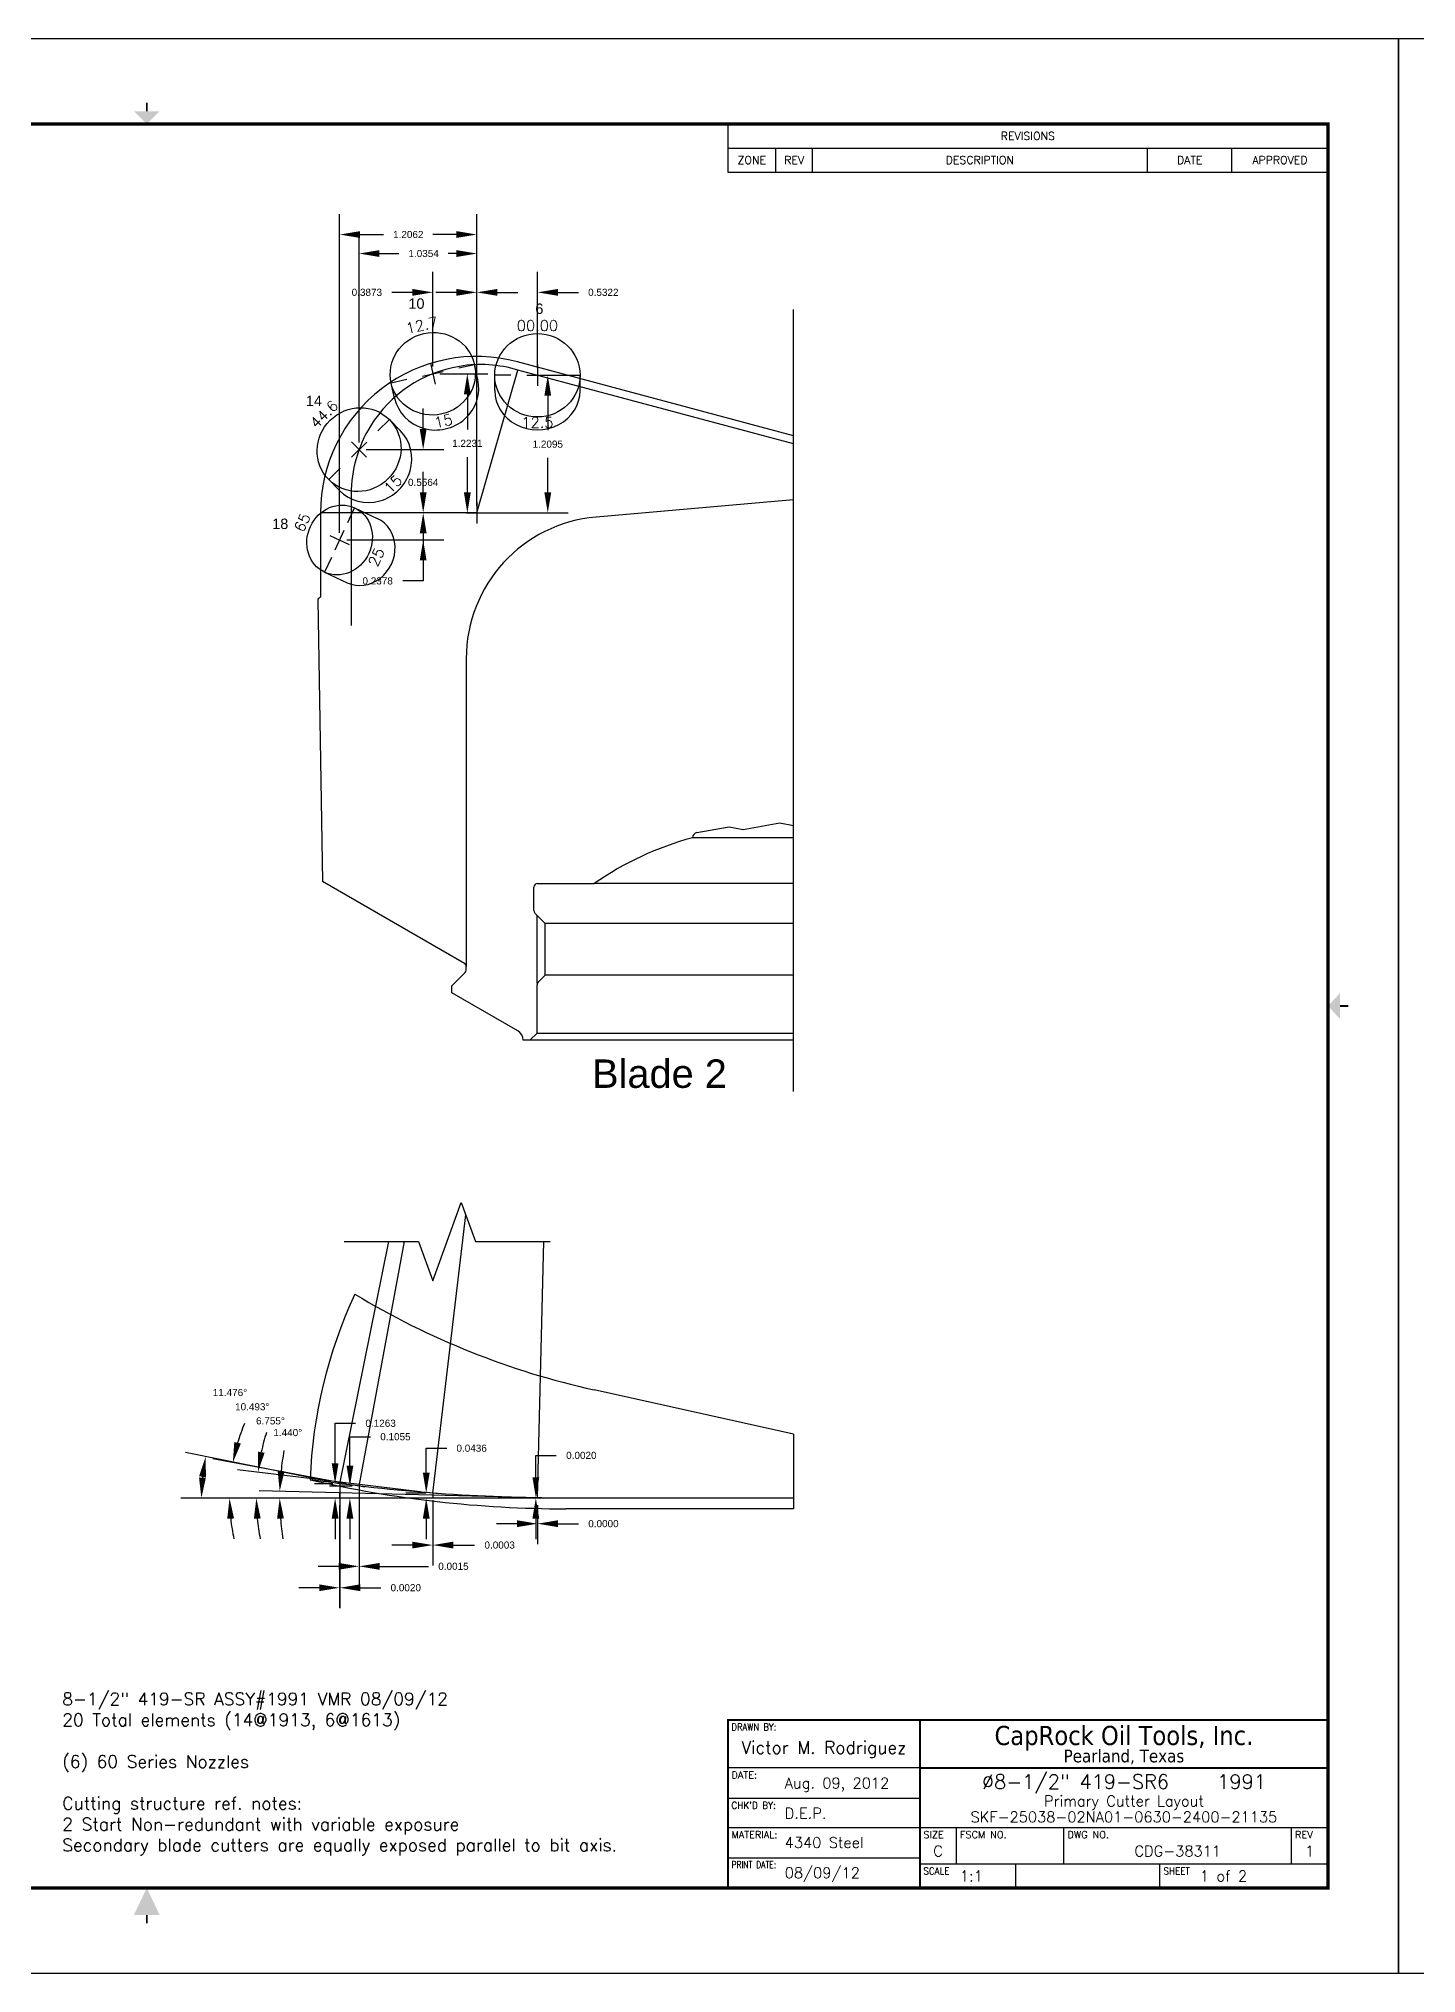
# Model space of a CAD drawing. Header units: inches. Extents: x 0 to 44, y 0 to 27.6.
# Drawn here: x 10.05 to 22.16, y 0 to 17 of the extents above; entities that cross this region are included whole.
import ezdxf
from ezdxf.enums import TextEntityAlignment as Align
from ezdxf.lldxf.tags import DXFTag

# ---------------------------------------------------------------- set-up
doc = ezdxf.new("R2010")
doc.units = ezdxf.units.IN
doc.header["$LTSCALE"] = 0.5
doc.header["$MEASUREMENT"] = 0
doc.header["$PDMODE"] = 35
doc.layers.get('Defpoints').update_dxf_attribs({"color": 1})
for name, color, linetype in [('Blade2', 6, 'Continuous'), ('CDG-38310R1', 7, 'Continuous'), ('CLine', 5, 'CENTER2'), ('Dimensions', 4, 'Continuous'), ('Text', 3, 'Continuous'), ('Title Block', 7, 'Continuous')]:
    doc.layers.add(name, color=color, linetype=linetype)
doc.styles.add('Block', font='tahoma.ttf')
doc.styles.add('RomanS', font='romans')
doc.styles.get("Standard").update_dxf_attribs({"font": 'arial.ttf'})
tags = doc.linetypes.add('CENTER2', pattern=[1.125, 0.75, -0.125, 0.125, -0.125]).pattern_tags.tags
tags[10:11] = [DXFTag(74, 4), DXFTag(75, 0), DXFTag(340, '0'), DXFTag(46, 0.0), DXFTag(50, 0.0), DXFTag(44, 0.0), DXFTag(45, 0.0)]
tags[8:9] = [DXFTag(74, 4), DXFTag(75, 0), DXFTag(340, '0'), DXFTag(46, 0.0), DXFTag(50, 0.0), DXFTag(44, 0.0), DXFTag(45, 0.0)]
tags[6:7] = [DXFTag(74, 4), DXFTag(75, 0), DXFTag(340, '0'), DXFTag(46, 0.0), DXFTag(50, 0.0), DXFTag(44, 0.0), DXFTag(45, 0.0)]
tags[4:5] = [DXFTag(74, 4), DXFTag(75, 0), DXFTag(340, '0'), DXFTag(46, 0.0), DXFTag(50, 0.0), DXFTag(44, 0.0), DXFTag(45, 0.0)]
tags = doc.linetypes.add('HIDDEN2', pattern=[0.1875, 0.125, -0.0625]).pattern_tags.tags
tags[6:7] = [DXFTag(74, 4), DXFTag(75, 0), DXFTag(340, '0'), DXFTag(46, 0.0), DXFTag(50, 0.0), DXFTag(44, 0.0), DXFTag(45, 0.0)]
tags[4:5] = [DXFTag(74, 4), DXFTag(75, 0), DXFTag(340, '0'), DXFTag(46, 0.0), DXFTag(50, 0.0), DXFTag(44, 0.0), DXFTag(45, 0.0)]
doc.dimstyles.get("Standard").update_dxf_attribs({"dimtxt": 0.0625, "dimasz": 0.18, "dimexe": 0.18, "dimexo": 0.0625, "dimgap": 0.09, "dimtad": 0, "dimtih": 1, "dimtoh": 1, "dimdec": 4, "dimzin": 0, "dimdsep": 46, "dimtxsty": 'Standard', "dimcen": 0.09, "dimadec": 3, "dimazin": 0, "dimtfac": 1, "dimtdec": 4, "dimtofl": 0, "dimtmove": 0, "dimatfit": 3, "dimfxl": 1, "dimtolj": 1, "dimtzin": 0, "dimarcsym": 0})

# ---------------------------------------------------------------- blocks, each defined once
blk = doc.blocks.new('*D31')
at = {"layer": 'Defpoints', "color": 0, "transparency": 16777216}
for p in [(14.433, 14.771), (14.433, 14.042), (13.901, 12.833)]:
    blk.add_point(p, dxfattribs=at)
at = {"layer": 'Dimensions', "color": 0, "lineweight": -2, "transparency": 16777216}
for p, q in [((13.901, 12.895), (13.901, 14.951)), ((14.433, 14.105), (14.433, 14.951)), ((13.721, 14.771), (13.541, 14.771)), ((14.613, 14.771), (14.793, 14.771))]:
    blk.add_line(p, q, dxfattribs=at)
at = {"layer": 'Dimensions', "color": 0, "transparency": 16777216}
for points in [[(13.721, 14.801), (13.721, 14.741), (13.901, 14.771)], [(14.613, 14.801), (14.613, 14.741), (14.433, 14.771)]]:
    blk.add_solid(points, dxfattribs=at)
at = {"layer": 'Dimensions', "color": 0, "transparency": 16777216, "insert": (15.012, 14.771), "char_height": 0.0625, "attachment_point": 5}
blk.add_mtext('\\A1;0.5322', dxfattribs=at)
blk = doc.blocks.new('*D32')
at = {"layer": 'Defpoints', "color": 0, "transparency": 16777216}
for p in [(13.514, 14.056), (13.817, 12.833), (13.901, 12.833)]:
    blk.add_point(p, dxfattribs=at)
at = {"layer": 'Dimensions', "color": 0, "lineweight": -2, "transparency": 16777216}
for p, q in [((13.576, 14.056), (13.997, 14.056)), ((13.817, 13.876), (13.817, 13.566)), ((13.817, 13.013), (13.817, 13.322)), ((13.838, 12.833), (13.637, 12.833))]:
    blk.add_line(p, q, dxfattribs=at)
at = {"layer": 'Dimensions', "color": 0, "transparency": 16777216}
for points in [[(13.787, 13.876), (13.847, 13.876), (13.817, 14.056)], [(13.787, 13.013), (13.847, 13.013), (13.817, 12.833)]]:
    blk.add_solid(points, dxfattribs=at)
at = {"layer": 'Dimensions', "color": 0, "transparency": 16777216, "insert": (13.817, 13.444), "char_height": 0.0625, "attachment_point": 5}
blk.add_mtext('\\A1;1.2231', dxfattribs=at)
blk = doc.blocks.new('*D29')
at = {"layer": 'Defpoints', "color": 0, "transparency": 16777216}
for p in [(13.514, 14.771), (13.514, 14.056), (13.901, 12.833)]:
    blk.add_point(p, dxfattribs=at)
at = {"layer": 'Dimensions', "color": 0, "lineweight": -2, "transparency": 16777216}
for p, q in [((13.514, 14.118), (13.514, 14.951)), ((13.901, 12.895), (13.901, 14.951)), ((13.334, 14.771), (13.154, 14.771)), ((14.081, 14.771), (14.261, 14.771))]:
    blk.add_line(p, q, dxfattribs=at)
at = {"layer": 'Dimensions', "color": 0, "transparency": 16777216}
for points in [[(13.334, 14.801), (13.334, 14.741), (13.514, 14.771)], [(14.081, 14.801), (14.081, 14.741), (13.901, 14.771)]]:
    blk.add_solid(points, dxfattribs=at)
at = {"layer": 'Dimensions', "color": 0, "transparency": 16777216, "insert": (12.934, 14.771), "char_height": 0.0625, "attachment_point": 5}
blk.add_mtext('\\A1;0.3873', dxfattribs=at)
blk = doc.blocks.new('*D33')
at = {"layer": 'Defpoints', "color": 0, "transparency": 16777216}
for p in [(12.865, 13.389), (13.429, 13.389), (13.901, 12.833)]:
    blk.add_point(p, dxfattribs=at)
at = {"layer": 'Dimensions', "color": 0, "lineweight": -2, "transparency": 16777216}
for p, q in [((13.429, 13.569), (13.429, 13.749)), ((12.928, 13.389), (13.609, 13.389)), ((13.838, 12.833), (13.249, 12.833)), ((13.429, 12.653), (13.429, 12.473))]:
    blk.add_line(p, q, dxfattribs=at)
at = {"layer": 'Dimensions', "color": 0, "transparency": 16777216}
for points in [[(13.399, 13.569), (13.459, 13.569), (13.429, 13.389)], [(13.399, 12.653), (13.459, 12.653), (13.429, 12.833)]]:
    blk.add_solid(points, dxfattribs=at)
at = {"layer": 'Dimensions', "color": 0, "transparency": 16777216, "insert": (13.429, 13.101), "char_height": 0.0625, "attachment_point": 5}
blk.add_mtext('\\A1;0.5564', dxfattribs=at)
blk = doc.blocks.new('*D30')
at = {"layer": 'Defpoints', "color": 0, "transparency": 16777216}
for p in [(12.865, 15.112), (12.865, 13.389), (13.901, 12.833)]:
    blk.add_point(p, dxfattribs=at)
at = {"layer": 'Dimensions', "color": 0, "lineweight": -2, "transparency": 16777216}
for p, q in [((12.865, 13.452), (12.865, 15.292)), ((13.901, 12.895), (13.901, 15.292)), ((13.045, 15.112), (13.216, 15.112)), ((13.721, 15.112), (13.65, 15.112))]:
    blk.add_line(p, q, dxfattribs=at)
at = {"layer": 'Dimensions', "color": 0, "transparency": 16777216}
for points in [[(13.045, 15.142), (13.045, 15.082), (12.865, 15.112)], [(13.721, 15.142), (13.721, 15.082), (13.901, 15.112)]]:
    blk.add_solid(points, dxfattribs=at)
at = {"layer": 'Dimensions', "color": 0, "transparency": 16777216, "insert": (13.433, 15.112), "char_height": 0.0625, "attachment_point": 5}
blk.add_mtext('\\A1;1.0354', dxfattribs=at)
blk = doc.blocks.new('CMark')
at = {"layer": 'CLine'}
for p, q in [((-0.094, 0), (0.094, 0)), ((0, 0.094), (0, -0.094))]:
    blk.add_line(p, q, dxfattribs=at)
blk = doc.blocks.new('1913@15')
for p, q in [((-0.233, 0), (-0.375, 0)), ((0.233, 0), (0.375, 0))]:
    blk.add_line(p, q)
at = {"color": 8, "linetype": 'HIDDEN2', "ltscale": 0.5}
for p, q in [((-0.375, -0.135), (-0.375, 0)), ((0.375, -0.135), (0.375, 0))]:
    blk.add_line(p, q, dxfattribs=at)
blk.add_ellipse((0, 0), major_axis=(-0.375, 0), ratio=0.965926)
blk.add_ellipse((0, -0.135), major_axis=(-0.375, 0), ratio=0.965926, start_param=0, end_param=3.141593, dxfattribs=at)
blk.add_blockref('CMark', (0, 0))
at = {"style": 'RomanS'}
blk.add_text('15', height=0.094, dxfattribs=at).set_placement((0, -0.425), align=Align.MIDDLE_CENTER)
blk.add_attdef('ANG', text='', height=0.094, dxfattribs=at).set_placement((0, 0.362), align=Align.BOTTOM_CENTER)
blk = doc.blocks.new('*D34')
at = {"layer": 'Defpoints', "color": 0, "transparency": 16777216}
for p in [(14.433, 14.042), (14.524, 14.042), (13.901, 12.833)]:
    blk.add_point(p, dxfattribs=at)
at = {"layer": 'Dimensions', "color": 0, "lineweight": -2, "transparency": 16777216}
for p, q in [((14.495, 14.042), (14.704, 14.042)), ((14.524, 13.862), (14.524, 13.559)), ((14.524, 13.013), (14.524, 13.316)), ((13.963, 12.833), (14.704, 12.833))]:
    blk.add_line(p, q, dxfattribs=at)
at = {"layer": 'Dimensions', "color": 0, "transparency": 16777216}
for points in [[(14.494, 13.862), (14.554, 13.862), (14.524, 14.042)], [(14.494, 13.013), (14.554, 13.013), (14.524, 12.833)]]:
    blk.add_solid(points, dxfattribs=at)
at = {"layer": 'Dimensions', "color": 0, "transparency": 16777216, "insert": (14.524, 13.437), "char_height": 0.0625, "attachment_point": 5}
blk.add_mtext('\\A1;1.2095', dxfattribs=at)
blk = doc.blocks.new('*D49')
at = {"layer": 'Defpoints', "color": 0, "transparency": 16777216}
for p in [(14.419, 4.178), (14.433, 4.178), (14.433, 4.176)]:
    blk.add_point(p, dxfattribs=at)
at = {"layer": 'Dimensions', "color": 0, "lineweight": -2, "transparency": 16777216}
for p, q in [((14.419, 4.358), (14.419, 4.551)), ((14.419, 4.551), (14.599, 4.551)), ((14.37, 4.178), (14.239, 4.178)), ((14.37, 4.176), (14.239, 4.176)), ((14.419, 3.996), (14.419, 3.816))]:
    blk.add_line(p, q, dxfattribs=at)
at = {"layer": 'Dimensions', "color": 0, "transparency": 16777216}
for points in [[(14.389, 4.358), (14.449, 4.358), (14.419, 4.178)], [(14.389, 3.996), (14.449, 3.996), (14.419, 4.176)]]:
    blk.add_solid(points, dxfattribs=at)
at = {"layer": 'Dimensions', "color": 0, "transparency": 16777216, "insert": (14.819, 4.551), "char_height": 0.0625, "attachment_point": 5}
blk.add_mtext('\\A1;0.0020', dxfattribs=at)
blk = doc.blocks.new('*D50')
at = {"layer": 'Defpoints', "color": 0, "transparency": 16777216}
for p in [(14.433, 4.178), (14.433, 4.176), (14.433, 3.951)]:
    blk.add_point(p, dxfattribs=at)
at = {"layer": 'Dimensions', "color": 0, "lineweight": -2, "transparency": 16777216}
for p, q in [((14.433, 4.115), (14.433, 3.771)), ((14.433, 4.113), (14.433, 3.771)), ((14.253, 3.951), (14.073, 3.951)), ((14.613, 3.951), (14.794, 3.951))]:
    blk.add_line(p, q, dxfattribs=at)
at = {"layer": 'Dimensions', "color": 0, "transparency": 16777216}
for points in [[(14.253, 3.981), (14.253, 3.921), (14.433, 3.951)], [(14.613, 3.981), (14.613, 3.921), (14.433, 3.951)]]:
    blk.add_solid(points, dxfattribs=at)
at = {"layer": 'Dimensions', "color": 0, "transparency": 16777216, "insert": (15.013, 3.951), "char_height": 0.0625, "attachment_point": 5}
blk.add_mtext('\\A1;0.0000', dxfattribs=at)
blk = doc.blocks.new('*D51')
at = {"layer": 'Defpoints', "color": 0, "transparency": 16777216}
for p in [(13.456, 4.219), (13.514, 4.219), (13.514, 4.176)]:
    blk.add_point(p, dxfattribs=at)
at = {"layer": 'Dimensions', "color": 0, "lineweight": -2, "transparency": 16777216}
for p, q in [((13.456, 4.399), (13.456, 4.614)), ((13.456, 4.614), (13.636, 4.614)), ((13.451, 4.219), (13.276, 4.219)), ((13.451, 4.176), (13.276, 4.176)), ((13.456, 3.996), (13.456, 3.816))]:
    blk.add_line(p, q, dxfattribs=at)
at = {"layer": 'Dimensions', "color": 0, "transparency": 16777216}
for points in [[(13.426, 4.399), (13.486, 4.399), (13.456, 4.219)], [(13.426, 3.996), (13.486, 3.996), (13.456, 4.176)]]:
    blk.add_solid(points, dxfattribs=at)
at = {"layer": 'Dimensions', "color": 0, "transparency": 16777216, "insert": (13.855, 4.614), "char_height": 0.0625, "attachment_point": 5}
blk.add_mtext('\\A1;0.0436', dxfattribs=at)
blk = doc.blocks.new('*D52')
at = {"layer": 'Defpoints', "color": 0, "transparency": 16777216}
for p in [(13.514, 4.219), (13.514, 4.176), (13.514, 3.763)]:
    blk.add_point(p, dxfattribs=at)
at = {"layer": 'Dimensions', "color": 0, "lineweight": -2, "transparency": 16777216}
for p, q in [((13.514, 4.157), (13.514, 3.583)), ((13.514, 4.113), (13.514, 3.583)), ((13.334, 3.763), (13.154, 3.763)), ((13.694, 3.763), (13.881, 3.763))]:
    blk.add_line(p, q, dxfattribs=at)
at = {"layer": 'Dimensions', "color": 0, "transparency": 16777216}
for points in [[(13.334, 3.793), (13.334, 3.733), (13.514, 3.763)], [(13.694, 3.793), (13.694, 3.733), (13.514, 3.763)]]:
    blk.add_solid(points, dxfattribs=at)
at = {"layer": 'Dimensions', "color": 0, "transparency": 16777216, "insert": (14.101, 3.763), "char_height": 0.0625, "attachment_point": 5}
blk.add_mtext('\\A1;0.0003', dxfattribs=at)
blk = doc.blocks.new('*D53')
at = {"layer": 'Defpoints', "color": 0, "transparency": 16777216}
for p in [(12.785, 4.281), (12.867, 4.281), (12.865, 4.176)]:
    blk.add_point(p, dxfattribs=at)
at = {"layer": 'Dimensions', "color": 0, "lineweight": -2, "transparency": 16777216}
for p, q in [((12.785, 4.461), (12.785, 4.715)), ((12.785, 4.715), (12.965, 4.715)), ((12.804, 4.281), (12.605, 4.281)), ((12.803, 4.176), (12.605, 4.176)), ((12.785, 3.996), (12.785, 3.816))]:
    blk.add_line(p, q, dxfattribs=at)
at = {"layer": 'Dimensions', "color": 0, "transparency": 16777216}
for points in [[(12.755, 4.461), (12.815, 4.461), (12.785, 4.281)], [(12.755, 3.996), (12.815, 3.996), (12.785, 4.176)]]:
    blk.add_solid(points, dxfattribs=at)
at = {"layer": 'Dimensions', "color": 0, "transparency": 16777216, "insert": (13.185, 4.715), "char_height": 0.0625, "attachment_point": 5}
blk.add_mtext('\\A1;0.1055', dxfattribs=at)
blk = doc.blocks.new('*D54')
at = {"layer": 'Defpoints', "color": 0, "transparency": 16777216}
for p in [(12.867, 4.281), (12.865, 4.176), (12.867, 3.576)]:
    blk.add_point(p, dxfattribs=at)
at = {"layer": 'Dimensions', "color": 0, "lineweight": -2, "transparency": 16777216}
for p, q in [((12.865, 4.113), (12.865, 3.396)), ((12.867, 4.219), (12.867, 3.396)), ((12.685, 3.576), (12.505, 3.576)), ((13.047, 3.576), (13.475, 3.576))]:
    blk.add_line(p, q, dxfattribs=at)
at = {"layer": 'Dimensions', "color": 0, "transparency": 16777216}
for points in [[(12.685, 3.606), (12.685, 3.546), (12.865, 3.576)], [(13.047, 3.606), (13.047, 3.546), (12.867, 3.576)]]:
    blk.add_solid(points, dxfattribs=at)
at = {"layer": 'Dimensions', "color": 0, "transparency": 16777216, "insert": (13.695, 3.576), "char_height": 0.0625, "attachment_point": 5}
blk.add_mtext('\\A1;0.0015', dxfattribs=at)
blk = doc.blocks.new('*D55')
at = {"layer": 'Defpoints', "color": 0, "transparency": 16777216}
for p in [(12.104, 4.176), (12.168, 4.195), (14.383, 4.179), (14.483, 4.176), (14.682, 4.176)]:
    blk.add_point(p, dxfattribs=at)
at = {"layer": 'Dimensions', "color": 0, "lineweight": -2, "transparency": 16777216}
blk.add_line((14.321, 4.18), (11.989, 4.239), dxfattribs=at)
for start, end in [(169.7577, 174.1586), (184.4009, 188.8019)]:
    blk.add_arc((14.512, 4.176), 2.344, start, end, dxfattribs=at)
at = {"layer": 'Dimensions', "color": 0, "transparency": 16777216}
for points in [[(12.21, 4.412), (12.15, 4.416), (12.168, 4.235)], [(12.145, 3.995), (12.205, 3.997), (12.168, 4.176)]]:
    blk.add_solid(points, dxfattribs=at)
at = {"layer": 'Dimensions', "color": 0, "transparency": 16777216, "insert": (12.239, 4.751), "char_height": 0.0625, "attachment_point": 5}
blk.add_mtext('\\A1;1.440°', dxfattribs=at)
blk = doc.blocks.new('*D56')
at = {"layer": 'Defpoints', "color": 0, "transparency": 16777216}
for p in [(11.964, 4.251), (12.104, 4.176), (13.464, 4.225), (13.563, 4.213), (14.682, 4.176)]:
    blk.add_point(p, dxfattribs=at)
at = {"layer": 'Dimensions', "color": 0, "lineweight": -2, "transparency": 16777216}
for p, q in [((13.402, 4.232), (11.797, 4.423)), ((12.042, 4.176), (11.783, 4.176))]:
    blk.add_line(p, q, dxfattribs=at)
for start, end in [(162.4939, 167.8694), (185.3755, 190.751)]:
    blk.add_arc((13.882, 4.176), 1.919, start, end, dxfattribs=at)
at = {"layer": 'Dimensions', "color": 0, "transparency": 16777216}
for points in [[(12.035, 4.574), (11.976, 4.584), (11.976, 4.401)], [(11.941, 3.994), (12.001, 3.997), (11.963, 4.176)]]:
    blk.add_solid(points, dxfattribs=at)
at = {"layer": 'Dimensions', "color": 0, "transparency": 16777216, "insert": (12.087, 4.854), "char_height": 0.0625, "attachment_point": 5}
blk.add_mtext('\\A1;6.755°', dxfattribs=at)
blk = doc.blocks.new('*D57')
at = {"layer": 'Defpoints', "color": 0, "transparency": 16777216}
for p in [(11.73, 4.28), (12.818, 4.29), (12.916, 4.272), (12.104, 4.176), (14.682, 4.176)]:
    blk.add_point(p, dxfattribs=at)
at = {"layer": 'Dimensions', "color": 0, "lineweight": -2, "transparency": 16777216}
for p, q in [((12.756, 4.302), (11.579, 4.52)), ((12.042, 4.176), (11.547, 4.176))]:
    blk.add_line(p, q, dxfattribs=at)
for start, end in [(157.4354, 163.4713), (186.036, 192.0719)]:
    blk.add_arc((13.437, 4.176), 1.709, start, end, dxfattribs=at)
at = {"layer": 'Dimensions', "color": 0, "transparency": 16777216}
for points in [[(11.827, 4.655), (11.769, 4.669), (11.756, 4.487)], [(11.707, 3.994), (11.767, 3.997), (11.727, 4.176)]]:
    blk.add_solid(points, dxfattribs=at)
at = {"layer": 'Dimensions', "color": 0, "transparency": 16777216, "insert": (11.927, 4.978), "char_height": 0.0625, "attachment_point": 5}
blk.add_mtext('\\A1;10.493°', dxfattribs=at)
blk = doc.blocks.new('1613@25')
for p, q in [((-0.17, 0), (-0.312, 0)), ((0.171, 0), (0.312, 0))]:
    blk.add_line(p, q)
at = {"color": 8, "linetype": 'HIDDEN2', "ltscale": 0.5}
blk.add_line((-0.312, 0), (-0.312, -0.22), dxfattribs=at)
at = {"color": 8, "linetype": 'HIDDEN2', "ltscale": 0.5, "flags": 128}
blk.add_lwpolyline([(0.312, 0), (0.312, -0.22)], dxfattribs=at)
blk.add_ellipse((0, 0), major_axis=(-0.312, 0), ratio=0.906308, start_param=-3.141592653589793, end_param=3.141592653589793)
at = {"color": 8, "linetype": 'HIDDEN2', "ltscale": 0.5}
blk.add_ellipse((0, -0.22), major_axis=(-0.312, 0), ratio=0.906308, start_param=0, end_param=3.141593, dxfattribs=at)
blk.add_blockref('CMark', (0, 0))
at = {"style": 'RomanS'}
blk.add_text('25', height=0.094, dxfattribs=at).set_placement((0, -0.356), align=Align.MIDDLE_CENTER)
blk.add_attdef('ANG', text='', height=0.094, dxfattribs=at).set_placement((0, 0.287), align=Align.BOTTOM_CENTER)
blk = doc.blocks.new('*D74')
at = {"layer": 'Defpoints', "color": 0, "transparency": 16777216}
for p in [(13.901, 12.833), (12.695, 12.595), (13.429, 12.595)]:
    blk.add_point(p, dxfattribs=at)
at = {"layer": 'Dimensions', "color": 0, "lineweight": -2, "transparency": 16777216}
for p, q in [((13.429, 13.013), (13.429, 13.193)), ((13.838, 12.833), (13.249, 12.833)), ((12.757, 12.595), (13.609, 12.595)), ((13.429, 12.415), (13.429, 12.235)), ((13.429, 12.235), (13.249, 12.235))]:
    blk.add_line(p, q, dxfattribs=at)
at = {"layer": 'Dimensions', "color": 0, "transparency": 16777216}
for points in [[(13.399, 13.013), (13.459, 13.013), (13.429, 12.833)], [(13.399, 12.415), (13.459, 12.415), (13.429, 12.595)]]:
    blk.add_solid(points, dxfattribs=at)
at = {"layer": 'Dimensions', "color": 0, "transparency": 16777216, "insert": (13.029, 12.235), "char_height": 0.0625, "attachment_point": 5}
blk.add_mtext('\\A1;0.2378', dxfattribs=at)
blk = doc.blocks.new('*D75')
at = {"layer": 'Defpoints', "color": 0, "transparency": 16777216}
for p in [(12.695, 15.279), (13.901, 12.833), (12.695, 12.595)]:
    blk.add_point(p, dxfattribs=at)
at = {"layer": 'Dimensions', "color": 0, "lineweight": -2, "transparency": 16777216}
for p, q in [((12.695, 12.657), (12.695, 15.459)), ((13.901, 12.895), (13.901, 15.459)), ((12.875, 15.279), (13.081, 15.279)), ((13.721, 15.279), (13.514, 15.279))]:
    blk.add_line(p, q, dxfattribs=at)
at = {"layer": 'Dimensions', "color": 0, "transparency": 16777216}
for points in [[(12.875, 15.309), (12.875, 15.249), (12.695, 15.279)], [(13.721, 15.309), (13.721, 15.249), (13.901, 15.279)]]:
    blk.add_solid(points, dxfattribs=at)
at = {"layer": 'Dimensions', "color": 0, "transparency": 16777216, "insert": (13.298, 15.279), "char_height": 0.0625, "attachment_point": 5}
blk.add_mtext('\\A1;1.2062', dxfattribs=at)
blk = doc.blocks.new('*D89')
at = {"layer": 'Defpoints', "color": 0, "transparency": 16777216}
for p in [(12.697, 4.302), (12.695, 4.176), (12.697, 3.388)]:
    blk.add_point(p, dxfattribs=at)
at = {"layer": 'Dimensions', "color": 0, "lineweight": -2, "transparency": 16777216}
for p, q in [((12.695, 4.113), (12.695, 3.208)), ((12.697, 4.239), (12.697, 3.208)), ((12.515, 3.388), (12.335, 3.388)), ((12.877, 3.388), (13.057, 3.388))]:
    blk.add_line(p, q, dxfattribs=at)
at = {"layer": 'Dimensions', "color": 0, "transparency": 16777216}
for points in [[(12.515, 3.418), (12.515, 3.358), (12.695, 3.388)], [(12.877, 3.418), (12.877, 3.358), (12.697, 3.388)]]:
    blk.add_solid(points, dxfattribs=at)
at = {"layer": 'Dimensions', "color": 0, "transparency": 16777216, "insert": (13.276, 3.388), "char_height": 0.0625, "attachment_point": 5}
blk.add_mtext('\\A1;0.0020', dxfattribs=at)
blk = doc.blocks.new('*D90')
at = {"layer": 'Defpoints', "color": 0, "transparency": 16777216}
for p in [(11.484, 4.298), (12.677, 4.306), (12.716, 4.298), (14.682, 4.176), (16.682, 4.176)]:
    blk.add_point(p, dxfattribs=at)
at = {"layer": 'Dimensions', "color": 0, "lineweight": -2, "transparency": 16777216}
for p, q in [((12.616, 4.318), (11.341, 4.577)), ((13.256, 4.176), (11.3, 4.176))]:
    blk.add_line(p, q, dxfattribs=at)
blk.add_arc((13.319, 4.176), 1.838, 174.1364, 174.3877, dxfattribs=at)
at = {"layer": 'Dimensions', "color": 0, "transparency": 16777216}
for points in [[(11.46, 4.368), (11.52, 4.359), (11.517, 4.541)], [(11.519, 4.354), (11.459, 4.357), (11.48, 4.176)]]:
    blk.add_solid(points, dxfattribs=at)
at = {"layer": 'Dimensions', "color": 0, "transparency": 16777216, "insert": (11.731, 5.103), "char_height": 0.0625, "attachment_point": 5}
blk.add_mtext('\\A1;11.476°', dxfattribs=at)
blk = doc.blocks.new('*D91')
at = {"layer": 'Defpoints', "color": 0, "transparency": 16777216}
for p in [(12.655, 4.302), (12.697, 4.302), (12.695, 4.176)]:
    blk.add_point(p, dxfattribs=at)
at = {"layer": 'Dimensions', "color": 0, "lineweight": -2, "transparency": 16777216}
for p, q in [((12.655, 4.482), (12.655, 4.833)), ((12.655, 4.833), (12.835, 4.833)), ((12.634, 4.302), (12.475, 4.302)), ((12.632, 4.176), (12.475, 4.176)), ((12.655, 3.996), (12.655, 3.816))]:
    blk.add_line(p, q, dxfattribs=at)
at = {"layer": 'Dimensions', "color": 0, "transparency": 16777216}
for points in [[(12.625, 4.482), (12.685, 4.482), (12.655, 4.302)], [(12.625, 3.996), (12.685, 3.996), (12.655, 4.176)]]:
    blk.add_solid(points, dxfattribs=at)
at = {"layer": 'Dimensions', "color": 0, "transparency": 16777216, "insert": (13.055, 4.833), "char_height": 0.0625, "attachment_point": 5}
blk.add_mtext('\\A1;0.1263', dxfattribs=at)
blk = doc.blocks.new('COT_cblock')
at = {"layer": 'Defpoints'}
for p in [(21.812, 16.812), (0.188, 0.188)]:
    blk.add_point(p, dxfattribs=at)
at = {"layer": 'Title Block'}
for p, q in [((16.107, 16.25), (16.107, 15.828)), ((16.107, 16.039), (21.38, 16.039)), ((16.528, 15.828), (16.528, 16.039)), ((16.849, 15.828), (16.849, 16.039)), ((19.794, 15.828), (19.794, 16.039)), ((20.536, 15.828), (20.536, 16.039)), ((16.107, 15.828), (21.38, 15.828)), ((17.794, 1.805), (16.107, 1.805)), ((16.107, 1.539), (17.794, 1.539)), ((16.107, 1.282), (21.38, 1.282)), ((18.115, 0.961), (18.115, 1.282)), ((19.06, 0.961), (19.06, 1.282)), ((21.059, 0.961), (21.059, 1.282)), ((16.107, 1.016), (17.794, 1.016)), ((17.794, 0.961), (21.38, 0.961)), ((18.638, 0.75), (18.638, 0.961)), ((19.903, 0.75), (19.903, 0.961))]:
    blk.add_line(p, q, dxfattribs=at)
at = {"layer": 'Title Block', "color": 8}
blk.add_lwpolyline([(0, 0), (22, 0), (22, 17), (0, 17)], close=True, dxfattribs=at)
at = {"layer": 'Title Block'}
for points, const_width in [([(11, 16.438), (11, 16.363)], 0.015), ([(0.44, 8.5), (0.515, 8.5)], 0.015), ([(21.56, 8.5), (21.485, 8.5)], 0.015), ([(16.107, 0.75), (16.107, 2.227), (21.38, 2.227)], 0.0169), ([(17.794, 0.75), (17.794, 2.227)], 0.0169), ([(17.794, 1.805), (21.38, 1.805)], 0.0169), ([(11, 0.438), (11, 0.513)], 0.015)]:
    blk.add_lwpolyline(points, dxfattribs=dict(at, const_width=const_width))
at = {"layer": 'Title Block', "const_width": 0.03}
blk.add_lwpolyline([(21.38, 16.25), (0.62, 16.25), (0.62, 0.75), (21.38, 0.75)], close=True, dxfattribs=at)
at = {"layer": 'Title Block'}
for points in [[(10.887, 16.363), (11.113, 16.363), (11, 16.25)], [(0.515, 8.387), (0.515, 8.612), (0.62, 8.5)], [(21.485, 8.387), (21.485, 8.612), (21.38, 8.5)], [(10.887, 0.513), (11.113, 0.513), (11, 0.75)]]:
    blk.add_solid(points, dxfattribs=at)
for s, height, style, p in [('REVISIONS', 0.0703, 'RomanS', (18.743, 16.145)), ('ZONE', 0.0703, 'RomanS', (16.317, 15.934)), ('REV', 0.0703, 'RomanS', (16.689, 15.934)), ('DESCRIPTION', 0.07031, 'RomanS', (18.321, 15.934)), ('DATE', 0.0703, 'RomanS', (20.165, 15.934)), ('APPROVED', 0.0703, 'RomanS', (20.958, 15.934)), ('CapRock Oil Tools, Inc.', 0.16875, 'Block', (19.587, 2.09)), ('Pearland, Texas', 0.1125, 'Block', (19.587, 1.91))]:
    blk.add_text(s, height=height, dxfattribs=dict(at, style=style)).set_placement(p, align=Align.MIDDLE_CENTER)
at = {"layer": 'Title Block', "style": 'RomanS'}
for s, width, p in [('DRAWN BY:', 0.86, (16.138, 2.195)), ("CHK'D BY:", 0.91, (16.138, 1.508)), ('PRINT DATE:', 0.78, (16.138, 0.985)), ('SCALE', 0.9, (17.825, 0.93)), ('SHEET', 0.9, (19.935, 0.93))]:
    blk.add_text(s, height=0.0625, dxfattribs=dict(at, width=width)).set_placement(p, align=Align.TOP_LEFT)
for s, p in [('DATE:', (16.138, 1.773)), ('MATERIAL:', (16.138, 1.25)), ('SIZE', (17.825, 1.25)), ('FSCM NO.', (18.146, 1.25)), ('DWG NO.', (19.091, 1.25)), ('REV', (21.091, 1.25))]:
    blk.add_text(s, height=0.0625, dxfattribs=at).set_placement(p, align=Align.TOP_LEFT)
at = {"layer": 'Title Block', "color": 3, "style": 'RomanS'}
blk.add_text('C', height=0.094, dxfattribs=at).set_placement((17.954, 1.121), align=Align.TOP_CENTER)
at = {"layer": 'Title Block', "color": 1, "style": 'RomanS', "flags": 8}
for tag, p in [('FNAME', (0.37, 3.75)), ('REVDATE', (0.37, 2.25)), ('USER', (0.37, 0.75))]:
    blk.add_attdef(tag, text='', height=0.047, rotation=90, dxfattribs=at).set_placement(p, align=Align.BOTTOM_LEFT)
at = {"layer": 'Title Block', "color": 3, "style": 'RomanS', "flags": 8}
for tag, height, p in [('DRAWN', 0.11, (16.95, 1.984)), ('TITL1', 0.125, (19.587, 1.684)), ('TITL2', 0.094, (19.587, 1.514)), ('TITL3', 0.094, (19.587, 1.374))]:
    blk.add_attdef(tag, text='', height=height, dxfattribs=at).set_placement(p, align=Align.MIDDLE_CENTER)
for tag, p in [('DDATE', (16.606, 1.672)), ('CHECK', (16.606, 1.406)), ('MATRL', (16.606, 1.149)), ('PDATE', (16.606, 0.883)), ('SCALE', (18.146, 0.855)), ('SHEET', (20.255, 0.855))]:
    blk.add_attdef(tag, text='', height=0.094, dxfattribs=at).set_placement(p, align=Align.MIDDLE_LEFT)
for tag, p in [('FSCM#', (18.587, 1.121)), ('DWG#', (20.06, 1.121)), ('REV#', (21.22, 1.121))]:
    blk.add_attdef(tag, text='', height=0.094, dxfattribs=at).set_placement(p, align=Align.TOP_CENTER)
blk = doc.blocks.new('1913@12.5')
for p, q in [((-0.233, 0), (-0.375, 0)), ((0.233, 0), (0.375, 0))]:
    blk.add_line(p, q)
at = {"color": 8, "linetype": 'HIDDEN2', "ltscale": 0.5}
for p, q in [((-0.375, -0.135), (-0.375, 0)), ((0.375, -0.135), (0.375, 0))]:
    blk.add_line(p, q, dxfattribs=at)
blk.add_ellipse((0, 0), major_axis=(-0.375, 0), ratio=0.976296)
blk.add_ellipse((0, -0.135), major_axis=(-0.375, 0), ratio=0.91753, start_param=0, end_param=3.141593, dxfattribs=at)
blk.add_blockref('CMark', (0, 0))
at = {"style": 'RomanS'}
blk.add_text('12.5', height=0.094, dxfattribs=at).set_placement((0, -0.414), align=Align.MIDDLE_CENTER)
blk.add_attdef('ANG', text='', height=0.094, dxfattribs=at).set_placement((0, 0.362), align=Align.BOTTOM_CENTER)

msp = doc.modelspace()

# ---------------------------------------------------------------- linework, layer by layer
at = {"color": 1, "linetype": 'CENTER2'}
for q in [(14.2619, 14.08801), (12.52579, 12.83271)]:
    msp.add_line((13.90079, 12.83271), q, dxfattribs=at)
for p, q in [((13.51384, 4.21925), (13.80346, 6.66437)), ((12.69656, 4.30195), (13.12855, 6.42977)), ((12.86687, 4.28114), (13.26481, 6.42977)), ((14.43299, 4.17761), (14.48962, 6.42977)), ((16.68204, 4.73813), (14.93204, 5.1261)), ((16.68204, 4.73813), (16.68204, 4.08188)), ((12.71616, 4.29797), (12.67696, 4.30592)), ((14.68204, 4.17563), (12.10404, 4.17563)), ((16.68204, 4.08188), (14.68204, 4.08188))]:
    msp.add_line(p, q)
at = {"color": 1}
msp.add_line((16.68204, 4.17563), (14.68204, 4.17563), dxfattribs=at)
for points in [[(16.68204, 13.43953), (14.65762, 13.98197), (14.2619, 14.08801, 0.11490191), (13.74696, 14.12088, 0.21672982), (12.96532, 13.59535, 0.13888928), (12.79636, 12.99883), (12.79636, 12.70859), (12.79636, 11.84244)], [(14.68204, 4.17563, -0.03599166), (12.43513, 4.33758, -2.203529)]]:
    msp.add_lwpolyline(points, format="xyb", dxfattribs=at)
msp.add_lwpolyline([(16.68204, 12.94848), (14.9481, 12.79678, 0.38887873), (13.80704, 11.55154), (13.80704, 8.84702)], format="xyb")
at = {"flags": 128}
msp.add_lwpolyline([(12.73328, 6.42977), (13.38884, 6.42977), (13.51384, 6.08634), (13.76384, 6.77321), (13.88884, 6.42977), (14.5444, 6.42977)], dxfattribs=at)
for centre, radius, start, end in [((16.68204, 4.17563), 4.25, 155.055305, 177.816164), ((16.44712, 11.96017), 7, 238.872428, 257.5), ((14.68204, 14.08188), 10, 257.015272, 270), ((16.68204, 4.17563), 3.98748, 178.184741, 180)]:
    msp.add_arc(centre, radius, start, end)
at = {"layer": 'CDG-38310R1', "color": 7, "linetype": 'Continuous'}
for p, q in [((15.83496, 10.02424), (16.11675, 10.07393)), ((16.11675, 10.07393), (16.24175, 10.05189)), ((16.24175, 10.05189), (16.56275, 10.10849)), ((16.56275, 10.10849), (16.68204, 10.08745)), ((16.68204, 9.97806), (15.79621, 9.97806)), ((13.79141, 8.87408), (12.54404, 9.59426)), ((14.40079, 9.33804), (14.40079, 9.54384)), ((14.43204, 9.57509), (14.93204, 9.57509)), ((16.68204, 9.57509), (14.93204, 9.57509)), ((14.49969, 9.22619), (14.40994, 9.31594)), ((16.68204, 9.22619), (14.49969, 9.22619)), ((14.49969, 8.77024), (14.49969, 9.22619)), ((13.80704, 8.81551), (13.80704, 8.84702)), ((13.68204, 8.67756), (13.79789, 8.79341)), ((13.68204, 8.61506), (13.68204, 8.67756)), ((14.42954, 8.26259), (14.42954, 8.68715)), ((14.43869, 8.70925), (14.49969, 8.77024)), ((16.68204, 8.77024), (14.49969, 8.77024)), ((14.26016, 8.28128), (13.68204, 8.61506)), ((14.36704, 8.20009), (14.30704, 8.20009)), ((14.36704, 8.20009), (14.42954, 8.26259)), ((16.68204, 8.20009), (14.36704, 8.20009)), ((14.42954, 8.26259), (16.68204, 8.26259))]:
    msp.add_line(p, q, dxfattribs=at)
at = {"layer": 'CDG-38310R1', "color": 7, "linetype": 'HIDDEN2'}
msp.add_line((14.43204, 8.6994), (14.43204, 9.29384), dxfattribs=at)
at = {"layer": 'CDG-38310R1', "color": 7, "linetype": 'Continuous'}
msp.add_lwpolyline([(16.68204, 13.51098), (14.25667, 14.16086, 0.49314543), (12.52579, 12.83271), (12.52579, 12.09834, -0.34259104), (12.51404, 12.0832, 0.34729034), (12.50229, 12.0678), (12.54385, 9.59425)], format="xyb", dxfattribs=at)
for centre, radius, start, end in [((16.50681, 7.32609), 2.74552, 105, 125), ((15.8431, 9.97806), 0.04689, 99.999997, 180), ((14.43204, 9.54384), 0.03125, 90, 180), ((14.43204, 9.33804), 0.03125, 180, 225), ((13.77579, 8.84702), 0.03125, 0, 60), ((13.77579, 8.81551), 0.03125, 315, 0), ((14.46079, 8.68715), 0.03125, 135, 180), ((14.21329, 8.20009), 0.09375, 0, 60)]:
    msp.add_arc(centre, radius, start, end, dxfattribs=at)
at = {"layer": 'CLine'}
msp.add_line((16.68204, 7.74923), (16.68204, 14.621), dxfattribs=at)
at = {"layer": 'Dimensions'}
for p, q in [((12.91603, 4.27203), (12.81771, 4.29024)), ((13.56349, 4.21336), (13.46419, 4.22513)), ((14.38301, 4.17887), (14.48298, 4.17636))]:
    msp.add_line(p, q, dxfattribs=at)
for radius, start in [(3.81663, 178.415998), (3.1685, 179.211356), (2.24905, 179.949572)]:
    msp.add_arc((16.68204, 4.17563), radius, start, 180, dxfattribs=at)

# ---------------------------------------------------------------- block references
msp.add_blockref('CMark', (13.90079, 12.83271))
at = {"layer": 'Blade2'}
for name, p, rotation, values in [('1913@15', (13.51354, 14.05583), 12.7, {'ANG': '12.7'}), ('1913@15', (12.86541, 13.38913), 44.6, {'ANG': '44.6'}), ('1613@25', (12.69456, 12.59493), 65, {'ANG': '65'})]:
    msp.add_blockref(name, p, dxfattribs=dict(at, rotation=rotation)).add_auto_attribs(values)
msp.add_blockref('1913@12.5', (14.43299, 14.04216), dxfattribs=at).add_auto_attribs({'ANG': '00.00'})
at = {"layer": 'CLine'}
for p, values in [((0, 0), {'TITL1': 'Ø8-1/2" 419-SR6   1991', 'TITL2': 'Primary Cutter Layout', 'TITL3': 'SKF-25038-02NA01-0630-2400-21135', 'DWG#': 'CDG-38311', 'REV#': '1', 'SHEET': '1 of 2', 'SCALE': '1:1', 'DRAWN': 'Victor M. Rodriguez', 'DDATE': 'Aug. 09, 2012', 'CHECK': 'D.E.P.', 'MATRL': '4340 Steel', 'PDATE': '08/09/12', 'REVDATE': '08/09/12', 'FNAME': 'http://37cx511/CapRock_Oil_Tools/Documents/Engineering EG/Component Drawings CDG/Bit Heads/Size 08.500/Blade 4/CDG-38311r1.dwg'}), ((22, 0), {'TITL1': 'Ø8-1/2" 419-SR6   1991', 'TITL2': 'Primary Cutter Layout', 'TITL3': 'SKF-25038-02NA01-0630-2400-21135', 'DWG#': 'CDG-38311', 'REV#': '1', 'SHEET': '2 of 2', 'SCALE': '1:1', 'DRAWN': 'Victor M. Rodriguez', 'DDATE': 'Aug. 09, 2012', 'CHECK': 'D.E.P.', 'MATRL': '4340 Steel', 'PDATE': '08/09/12', 'REVDATE': '08/09/12', 'FNAME': 'http://37cx511/CapRock_Oil_Tools/Documents/Engineering EG/Component Drawings CDG/Bit Heads/Size 08.500/Blade 4/CDG-38311r1.dwg'})]:
    msp.add_blockref('COT_cblock', p, dxfattribs=at).add_auto_attribs(values)

# ---------------------------------------------------------------- texts
at = {"layer": 'Blade2'}
for s, height, p in [('10', 0.091201, (13.29881, 14.62668)), ('6', 0.0912, (14.41482, 14.58161)), ('14', 0.091201, (12.39777, 13.77192)), ('18', 0.091201, (12.10206, 12.69164))]:
    msp.add_text(s, height=height, dxfattribs=at).set_placement(p)
at = {"layer": 'Text', "insert": (14.91336, 8.03038), "char_height": 0.25, "attachment_point": 1}
msp.add_mtext_dynamic_manual_height_columns('Blade 2', width=2.5039694, gutter_width=0.456, heights=[0], dxfattribs=at)
at = {"layer": 'Title Block', "color": 3, "insert": (10.25753, 2.46549), "char_height": 0.11, "width": 7.2757161, "attachment_point": 1, "style": 'RomanS'}
msp.add_mtext('8-1/2" 419-SR ASSY#1991 VMR 08/09/12\\P20 Total elements (14@1913, 6@1613)\\P\\P(6) 60 Series Nozzles\\P\\PCutting structure ref. notes:\\P2 Start Non-redundant with variable exposure\\PSecondary blade cutters are equally exposed parallel to bit axis.', dxfattribs=at)

# ---------------------------------------------------------------- dimensions: what is measured, and where the dimension line sits
at = {"layer": 'Dimensions'}
for base, p2, picture, middle in [((12.69456, 15.27909), (12.69456, 12.59493), '*D75', (13.29768, 15.27909)), ((13.513538, 14.771057), (13.513538, 14.055829), '*D29', (12.933806, 14.771057))]:
    dim = msp.add_linear_dim(base=base, p1=(13.90079, 12.83271), p2=p2, dimstyle='Standard', dxfattribs=at)
    dim.commit()
    dim.dimension.update_dxf_attribs({"geometry": picture, "text_midpoint": middle})
for base, p1, p2, picture, middle in [((12.86541, 15.11246), (13.90079, 12.83271), (12.86541, 13.38913), '*D30', (13.43311, 15.11246)), ((14.43299, 14.77106), (13.90079, 12.83271), (14.43299, 14.04216), '*D31', (15.0124, 14.77106)), ((12.69656, 3.3883), (12.69456, 4.17563), (12.69656, 4.30195), '*D89', (13.27619, 3.3883)), ((12.86687, 3.5758), (12.86541, 4.17563), (12.86687, 4.28114), '*D54', (13.69497, 3.5758)), ((13.51384, 3.7633), (13.51354, 4.17563), (13.51384, 4.21925), '*D52', (14.10077, 3.7633)), ((14.432993, 3.950804), (14.432992, 4.175635), (14.432993, 4.177614), '*D50', (15.013427, 3.950804))]:
    dim = msp.add_linear_dim(base=base, p1=p1, p2=p2, dimstyle='Standard', dxfattribs=at)
    dim.commit()
    dim.dimension.update_dxf_attribs({"geometry": picture, "text_midpoint": middle, "dimtype": 160})
for base, p1, p2, picture, middle in [((13.81664, 12.83271), (13.51354, 14.05583), (13.90079, 12.83271), '*D32', (13.81664, 13.44427)), ((14.523857, 14.042162), (13.90079, 12.83271), (14.432992, 14.042162), '*D34', (14.523857, 13.437436)), ((13.42924, 12.59493), (13.90079, 12.83271), (12.69456, 12.59493), '*D74', (13.02945, 12.23493))]:
    dim = msp.add_linear_dim(base=base, p1=p1, p2=p2, angle=90, dimstyle='Standard', dxfattribs=at)
    dim.commit()
    dim.dimension.update_dxf_attribs({"geometry": picture, "text_midpoint": middle})
for base, p1, p2, picture, middle in [((13.42924, 13.38913), (13.90079, 12.83271), (12.86541, 13.38913), '*D33', (13.42924, 13.10122)), ((12.65544, 4.30195), (12.69456, 4.17563), (12.69656, 4.30195), '*D91', (13.05518, 4.83292)), ((12.78529, 4.28114), (12.86541, 4.17563), (12.86687, 4.28114), '*D53', (13.18525, 4.7151)), ((13.45573, 4.21925), (13.51354, 4.17563), (13.51384, 4.21925), '*D51', (13.85544, 4.61425)), ((14.41917, 4.17761), (14.43299, 4.17563), (14.43299, 4.17761), '*D49', (14.81879, 4.55143))]:
    dim = msp.add_linear_dim(base=base, p1=p1, p2=p2, angle=90, dimstyle='Standard', dxfattribs=at)
    dim.commit()
    dim.dimension.update_dxf_attribs({"geometry": picture, "text_midpoint": middle, "dimtype": 160})
for base, line1, line2, picture, middle in [((11.4844882, 4.2982795), ((16.6820398, 4.1756346), (14.6820398, 4.1756346)), ((12.7161646, 4.2979666), (12.6769643, 4.3059248)), '*D90', (11.7312881, 5.1027364)), ((11.73027, 4.27992), ((14.68204, 4.17563), (12.10404, 4.17563)), ((12.91603, 4.27203), (12.81771, 4.29024)), '*D57', (11.92725, 4.9783)), ((11.96425, 4.251041), ((14.68204, 4.175635), (12.104036, 4.175635)), ((13.563491, 4.213365), (13.464185, 4.225127)), '*D56', (12.086598, 4.853859)), ((12.1678035, 4.1952771), ((14.6820398, 4.1756346), (12.1040358, 4.1756346)), ((14.3830091, 4.178871), (14.4829775, 4.1763572)), '*D55', (12.2394888, 4.7512168))]:
    dim = msp.add_angular_dim_2l(base=base, line1=line1, line2=line2, dimstyle='Standard', dxfattribs=at)
    dim.commit()
    dim.dimension.update_dxf_attribs({"geometry": picture, "text_midpoint": middle, "dimtype": 162})

doc.saveas('drawing.dxf')
